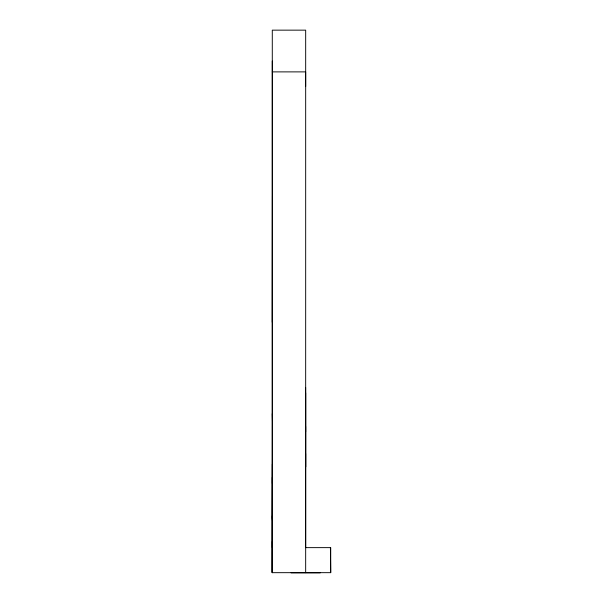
<?xml version="1.0" encoding="UTF-8"?>
<svg xmlns="http://www.w3.org/2000/svg" width="603" height="603" viewBox="0 0 603 603"><rect width="100%" height="100%" fill="white"/><g stroke="black" fill="none" stroke-linecap="round" stroke-linejoin="round"><path stroke-width="0.9" d="M272.285 322.281L272.435 196.254M272.285 61.084L272.285 572.677L330.715 572.669L330.715 547.63L305.668 547.637L305.676 392.832M272.458 399.103L272.285 572.677L272.285 30.15L305.676 30.15L305.676 86.485M305.668 572.677L305.676 71.885L272.285 71.885M272.345 464.167L272.345 483.478M330.414 547.637L330.708 572.669M291.061 572.85L320.276 572.85M272.285 413.696L272.481 423.08M305.646 426.479L305.661 431.831M272.443 426.479L272.458 431.831M305.646 453.637L305.646 467.001L305.646 387.382M272.45 453.629L272.458 466.993M272.322 477.342L272.285 572.669L272.466 449.702L272.345 518.588M272.337 515.753L272.337 520.238M272.315 541.464L272.322 547.63"/></g></svg>
